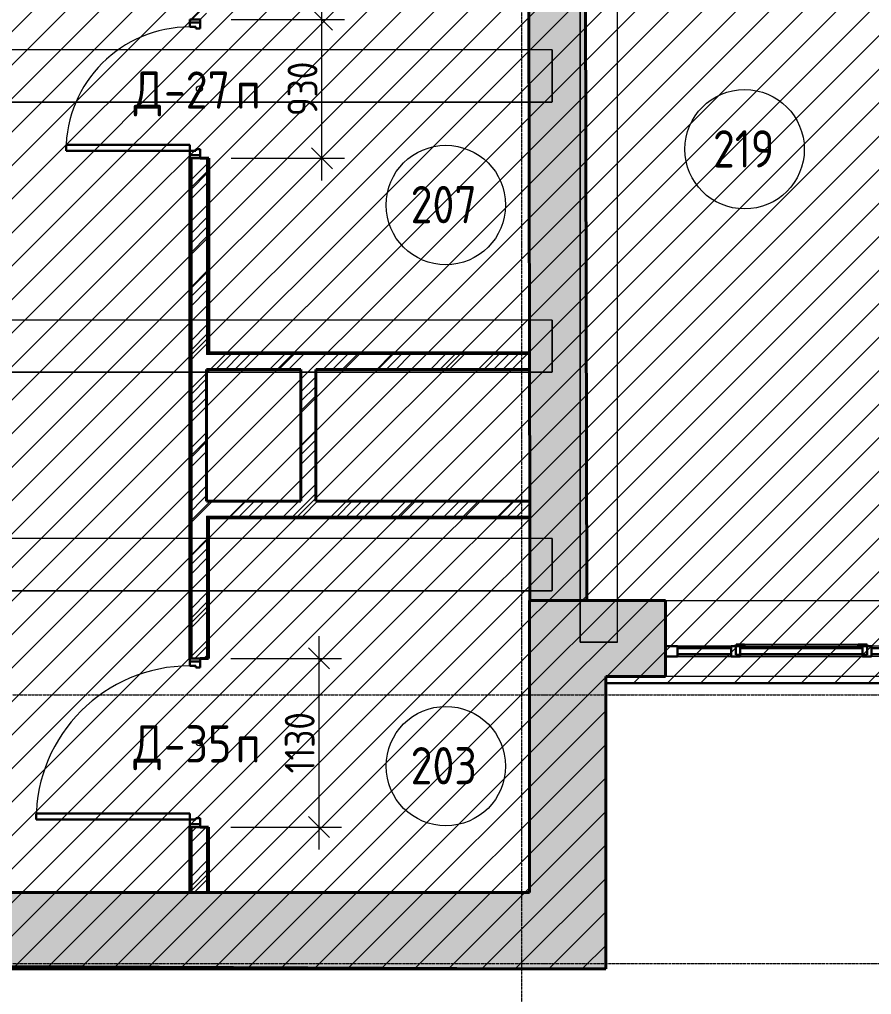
# Model space of a CAD drawing. Header units: millimetres. Extents: x -11886 to 379896, y -8130 to 47743.
# Drawn here: x 112485 to 118193, y 249 to 6783 of the extents above; entities that cross this region are included whole.
import ezdxf

# ---------------------------------------------------------------- set-up
doc = ezdxf.new("R2010")
doc.units = ezdxf.units.MM
for name, pattern in [('ADSK_Линия сетки', [25, 20, -2.5, 0, -2.5]), ('ADSK_Сверху', [4.5, 3, -1.5]), ('ADSK_Снесено', [4.5, 3, -1.5])]:
    doc.linetypes.add(name, pattern=pattern)
for name, color, linetype, lineweight, true_color in [('_ Окна', 5, 'Continuous', 30, 0x0000ff), ('Витраж', 5, 'Continuous', 18, 0x0000ff), ('Двери', 5, 'Continuous', 18, 0x0000ff), ('Окна', 5, 'Continuous', 18, 0x0000ff), ('Панели витража', 5, 'Continuous', 18, 0x0000ff), ('Стены внутренние', 5, 'Continuous', 18, 0x0000ff), ('Стены наружные', 1, 'ADSK_Снесено', 18, 0xff0000), ('Стены штриховка', 5, 'Continuous', 18, 0x0000ff)]:
    doc.layers.add(name, color=color, linetype=linetype, lineweight=lineweight, true_color=true_color)
for name, color, linetype, lineweight in [('Каркас', 7, 'Continuous', 18), ('Марки дверей', 7, 'Continuous', 20), ('Марки помещений', 7, 'Continuous', 20), ('Оси', 7, 'Continuous', 9), ('Размеры', 7, 'Continuous', 9)]:
    doc.layers.add(name, color=color, linetype=linetype, lineweight=lineweight)
doc.styles.add('GOST Common_1', font='GOST_Common.ttf', dxfattribs={"width": 0.9, "height": 200})
doc.dimstyles.new('ADSK_Основной_2_мм_Округление_до_1_мм', dxfattribs={"dimscale": 304.8, "dimtxt": 201.142999, "dimasz": 0.463911, "dimexe": 0.492126, "dimexo": 0.492126, "dimgap": 0.098425, "dimtad": 1, "dimdec": 0, "dimdsep": 46, "dimtxsty": 'GOST Common_1', "dimblk1": 'OBLIQUE', "dimblk2": 'OBLIQUE', "dimsah": 1, "dimcen": 0.09, "dimdle": 0.492126, "dimazin": 2, "dimtfac": 1, "dimtdec": 4, "dimtix": 1, "dimtmove": 0, "dimatfit": 3, "dimfxl": 1, "dimtvp": 1, "dimtolj": 1, "dimtzin": 0, "dimlwd": 20, "dimlwe": 20, "dimarcsym": 2})
pattern_1 = [(45, (108139.4, 150), (-179.605, 179.605), []), (45, (108202.9, 150), (0, 359.21), []), (45, (108075.9, 150), (0, 359.21), [])]

# ---------------------------------------------------------------- blocks, each defined once
blk = doc.blocks.new('ADSK_БалкаЖБ_Прямоугольная - 250х280мм-845676-02 План 2-го этажа маркировочный')
at = {"layer": 'Каркас', "color": 253, "linetype": 'ADSK_Сверху', "true_color": 0xaaaaaa}
for p, q in [((-3194.7, 125), (-3194.7, -125)), ((-3194.7, 125), (3194.7, 125)), ((3194.7, -125), (3194.7, 125)), ((-3194.7, -125), (3194.7, -125))]:
    blk.add_line(p, q, dxfattribs=at)
at = {"layer": 'Каркас', "color": 253, "linetype": 'ADSK_Сверху', "true_color": 0xb2b2b2}
for p, q in [((-3194.7, -125), (-3194.7, 125)), ((3194.7, 125), (-3194.7, 125)), ((3194.7, 125), (3194.7, -125)), ((-3194.7, -125), (3194.7, -125))]:
    blk.add_line(p, q, dxfattribs=at)
blk = doc.blocks.new('Прямоугольный импост - 70х20_60мм-1225109-02 План 2-го этажа маркировочный')
at = {"layer": 'Витраж', "color": 161, "linetype": 'ADSK_Сверху', "true_color": 0xaaaaff}
for p, q in [((39665.6, 2434.5), (39665.6, 2364.5)), ((39745.6, 2434.5), (39665.6, 2434.5)), ((40135.6, 2434.5), (40105.6, 2434.5)), ((39745.6, 2364.5), (39665.6, 2364.5)), ((40135.6, 2364.5), (40105.6, 2364.5))]:
    blk.add_line(p, q, dxfattribs=at)
blk = doc.blocks.new('Прямоугольный импост - 70х20_60мм-1424711-02 План 2-го этажа маркировочный')
at = {"layer": 'Витраж', "color": 161, "linetype": 'ADSK_Сверху', "true_color": 0xaaaaff}
for p, q in [((-80, 35), (0, 35)), ((0, 35), (0, -35)), ((0, -35), (-80, -35))]:
    blk.add_line(p, q, dxfattribs=at)
blk = doc.blocks.new('Прямоугольный импост - 70х20_60мм-1225111-02 План 2-го этажа маркировочный')
at = {"layer": 'Витраж', "color": 161, "linetype": 'ADSK_Сверху', "true_color": 0xaaaaff}
for p, q in [((40165.6, 2434.5), (40135.6, 2434.5)), ((41015.6, 2434.5), (40985.6, 2434.5)), ((40165.6, 2364.5), (40135.6, 2364.5)), ((41015.6, 2364.5), (40985.6, 2364.5))]:
    blk.add_line(p, q, dxfattribs=at)
blk = doc.blocks.new('Витраж-тент со смещением вовне - 60мм 30 сдвиг-1466942-02 План 2-го этажа маркировочный')
at = {"layer": '_ Окна', "color": 161, "linetype": 'ADSK_Сверху', "true_color": 0xaaaaff}
for p, q in [((-440, 25), (-440, -45)), ((-440, 25), (-410, 25)), ((-440, -45), (-440, 25)), ((440, 25), (410, 25)), ((440, -45), (440, 25)), ((440, -45), (440, 25)), ((-380, -45), (-440, -45)), ((-380, -35), (-380, -45)), ((380, -35), (380, -45)), ((380, -45), (440, -45))]:
    blk.add_line(p, q, dxfattribs=at)
at = {"layer": 'Окна', "color": 161, "linetype": 'ADSK_Сверху', "true_color": 0xaaaaff}
blk.add_line((-380, -45), (380, -45), dxfattribs=at)
blk = doc.blocks.new('Прямоугольный импост - 70х20_60мм-1225113-02 План 2-го этажа маркировочный')
at = {"layer": 'Витраж', "color": 161, "linetype": 'ADSK_Сверху', "true_color": 0xaaaaff}
for p, q in [((41045.6, 2434.5), (41015.6, 2434.5)), ((41485.6, 2434.5), (41405.6, 2434.5)), ((41485.6, 2364.5), (41485.6, 2434.5)), ((41045.6, 2364.5), (41015.6, 2364.5)), ((41485.6, 2364.5), (41405.6, 2364.5))]:
    blk.add_line(p, q, dxfattribs=at)
blk = doc.blocks.new('Прямоугольный импост - 70х60мм-1424709-02 План 2-го этажа маркировочный')
at = {"layer": 'Витраж', "color": 161, "linetype": 'ADSK_Сверху', "true_color": 0xaaaaff}
for p, q in [((-30, 35), (30, 35)), ((30, -35), (-30, -35))]:
    blk.add_line(p, q, dxfattribs=at)
blk = doc.blocks.new('Прямоугольный импост - 70х60мм-1225009-02 План 2-го этажа маркировочный')
at = {"layer": 'Витраж', "color": 161, "linetype": 'ADSK_Сверху', "true_color": 0xaaaaff}
for p, q in [((41045.6, 2434.5), (41045.6, 2364.5)), ((41405.6, 2434.5), (41045.6, 2434.5)), ((41405.6, 2364.5), (41405.6, 2434.5)), ((41405.6, 2364.5), (41045.6, 2364.5))]:
    blk.add_line(p, q, dxfattribs=at)
blk = doc.blocks.new('Прямоугольный импост - 70х60мм-1242018-02 План 2-го этажа маркировочный')
at = {"layer": 'Витраж', "color": 161, "linetype": 'ADSK_Сверху', "true_color": 0xaaaaff}
for p, q in [((40165.6, 2434.5), (40165.6, 2364.5)), ((40985.6, 2434.5), (40165.6, 2434.5)), ((40985.6, 2364.5), (40985.6, 2434.5)), ((40985.6, 2364.5), (40165.6, 2364.5))]:
    blk.add_line(p, q, dxfattribs=at)
blk = doc.blocks.new('Системная панель - _AR_Стекло_40мм_привязка по центру-V35-02 План 2-го этажа маркировочный')
at = {"layer": 'Панели витража', "lineweight": 30}
for p, q in [((180, 20), (-180, 20)), ((-180, 20), (-180, -20)), ((180, -20), (180, 20)), ((-180, -20), (180, -20))]:
    blk.add_line(p, q, dxfattribs=at)
blk = doc.blocks.new('Прямоугольный импост - 70х20_60мм-V36-02 План 2-го этажа маркировочный')
at = {"layer": 'Витраж', "lineweight": 30}
for p, q in [((-80, 35), (0, 35)), ((-80, -35), (-80, 35)), ((0, 35), (0, -35)), ((0, -35), (-80, -35))]:
    blk.add_line(p, q, dxfattribs=at)
blk = doc.blocks.new('Прямоугольный импост - 70х40_60мм-V9-02 План 2-го этажа маркировочный')
at = {"layer": 'Витраж'}
for p, q in [((39745.6, 2434.5), (40105.6, 2434.5)), ((39745.6, 2364.5), (40105.6, 2364.5))]:
    blk.add_line(p, q, dxfattribs=at)
blk = doc.blocks.new('Системная панель - _AR_Стекло_40мм_привязка по центру-V38-02 План 2-го этажа маркировочный')
at = {"layer": 'Панели витража', "lineweight": 30}
for p, q in [((410, 20), (-410, 20)), ((-410, 20), (-410, -20)), ((410, -20), (410, 20)), ((-410, -20), (410, -20))]:
    blk.add_line(p, q, dxfattribs=at)
blk = doc.blocks.new('Прямоугольный импост - 70х40_60мм-1229822-02 План 2-го этажа маркировочный')
at = {"layer": 'Витраж'}
for p, q in [((40165.6, 2434.5), (40985.6, 2434.5)), ((40165.6, 2364.5), (40985.6, 2364.5))]:
    blk.add_line(p, q, dxfattribs=at)
blk = doc.blocks.new('Прямоугольный импост - 70х60мм-V39-02 План 2-го этажа маркировочный')
at = {"layer": 'Витраж', "lineweight": 30}
for p, q in [((-30, 35), (30, 35)), ((-30, -35), (-30, 35)), ((30, 35), (30, -35)), ((30, -35), (-30, -35))]:
    blk.add_line(p, q, dxfattribs=at)
blk = doc.blocks.new('AC_Дверь_Однопольная - Д-27п 930х2200h-1983248-02 План 2-го этажа маркировочный')
at = {"layer": 'Двери', "lineweight": 30}
for p, q in [((-415, 893.5), (-375, 893.5)), ((-415, 63.5), (-415, 893.5)), ((-375, 893.5), (-375, 63.5)), ((-465, 63.5), (-445, 63.5)), ((-465, -6.5), (-465, 63.5)), ((-445, 63.5), (-415, 63.5)), ((-445, -6.5), (-445, 63.5)), ((-445, 63.5), (-445, -6.5)), ((-375, 63.5), (-415, 63.5)), ((-415, 63.5), (-415, 23.5)), ((-415, 23.5), (-405, 23.5)), ((-405, 23.5), (-405, -6.5)), ((405, 23.5), (415, 23.5)), ((405, -6.5), (405, 23.5)), ((415, 63.5), (445, 63.5)), ((415, 23.5), (415, 63.5)), ((445, 63.5), (445, -6.5)), ((445, 63.5), (465, 63.5)), ((445, -6.5), (445, 63.5)), ((465, 63.5), (465, -6.5)), ((-445, -6.5), (-465, -6.5)), ((-405, -6.5), (-445, -6.5)), ((445, -6.5), (405, -6.5)), ((465, -6.5), (445, -6.5))]:
    blk.add_line(p, q, dxfattribs=at)
at = {"layer": 'Двери'}
blk.add_arc((-415, 63.5), 830, 0, 90, dxfattribs=at)
blk = doc.blocks.new('AC_Дверь_Однопольная - Д-35п 1130х2200h-1983217-02 План 2-го этажа маркировочный')
at = {"layer": 'Двери', "lineweight": 30}
for p, q in [((-515, 1092), (-475, 1092)), ((-515, 62), (-515, 1092)), ((-475, 1092), (-475, 62)), ((-565, 62), (-545, 62)), ((-565, -8), (-565, 62)), ((-545, 62), (-515, 62)), ((-545, -8), (-545, 62)), ((-545, 62), (-545, -8)), ((-475, 62), (-515, 62)), ((-515, 62), (-515, 22)), ((-515, 22), (-505, 22)), ((-505, 22), (-505, -8)), ((505, 22), (515, 22)), ((505, -8), (505, 22)), ((515, 62), (545, 62)), ((515, 22), (515, 62)), ((545, 62), (545, -8)), ((545, 62), (565, 62)), ((545, -8), (545, 62)), ((565, 62), (565, -8)), ((-545, -8), (-565, -8)), ((-505, -8), (-545, -8)), ((545, -8), (505, -8)), ((565, -8), (545, -8))]:
    blk.add_line(p, q, dxfattribs=at)
at = {"layer": 'Двери'}
blk.add_arc((-515, 62), 1030, 0, 90, dxfattribs=at)
blk = doc.blocks.new('ADSK_Марка_Помещение_ОдноЗначение - Номер-247393-02 План 2-го этажа маркировочный')
at = {"layer": 'Марки помещений'}
blk.add_circle((0, 0), 4, dxfattribs=at)
blk = doc.blocks.new('ADSK_Марка_Дверь - Типоразмер_ADSK_Марка-58376-02 План 2-го этажа маркировочный')
at = {"layer": 'Марки дверей', "lineweight": 9}
blk.add_circle((0, 0), 0.2, dxfattribs=at)
blk = doc.blocks.new('_Oblique')
at = {"color": 0, "linetype": 'ByBlock', "lineweight": -2}
blk.add_line((-0.5, -0.5), (0.5, 0.5), dxfattribs=at)
blk = doc.blocks.new('*D1590')
at = {"layer": 'Defpoints', "color": 0, "transparency": 16777216}
for p in [(113750.3, 2501.4), (114492, 2501.4), (113750.3, 1371.4)]:
    blk.add_point(p, dxfattribs=at)
at = {"layer": 'Размеры', "color": 0, "lineweight": 20, "transparency": 16777216}
for p, q in [((114492, 1221.4), (114492, 2651.4)), ((113900.3, 2501.4), (114642, 2501.4)), ((113900.3, 1371.4), (114642, 1371.4))]:
    blk.add_line(p, q, dxfattribs=at)
at = {"layer": 'Размеры', "color": 0, "lineweight": 20, "transparency": 16777216, "xscale": 141.4, "yscale": 141.4, "zscale": 141.4}
for p, rotation in [((114492, 2501.4), 90), ((114492, 1371.4), 270)]:
    blk.add_blockref('_Oblique', p, dxfattribs=dict(at, rotation=rotation))
at = {"layer": 'Размеры', "color": 0, "lineweight": 20, "transparency": 16777216, "insert": (114362, 1936.4), "char_height": 200, "width": 515.472, "attachment_point": 5, "rotation": 90, "style": 'GOST Common_1'}
blk.add_mtext('\\A1;1130', dxfattribs=at)
blk = doc.blocks.new('*D1591')
at = {"layer": 'Defpoints', "color": 0, "transparency": 16777216}
for p in [(113753.3, 6783.4), (114511.1, 6783.4), (113753.3, 5853.4)]:
    blk.add_point(p, dxfattribs=at)
at = {"layer": 'Размеры', "color": 0, "lineweight": 20, "transparency": 16777216}
for p, q in [((114511.1, 5703.4), (114511.1, 6933.4)), ((113903.3, 6783.4), (114661.1, 6783.4)), ((113903.3, 5853.4), (114661.1, 5853.4))]:
    blk.add_line(p, q, dxfattribs=at)
at = {"layer": 'Размеры', "color": 0, "lineweight": 20, "transparency": 16777216, "xscale": 141.4, "yscale": 141.4, "zscale": 141.4}
for p, rotation in [((114511.1, 6783.4), 90), ((114511.1, 5853.4), 270)]:
    blk.add_blockref('_Oblique', p, dxfattribs=dict(at, rotation=rotation))
at = {"layer": 'Размеры', "color": 0, "lineweight": 20, "transparency": 16777216, "insert": (114381.1, 6318.4), "char_height": 200, "width": 454.106, "attachment_point": 5, "rotation": 90, "style": 'GOST Common_1'}
blk.add_mtext('\\A1;930', dxfattribs=at)

msp = doc.modelspace()

# ---------------------------------------------------------------- hatches: boundary and pattern name
at = {"lineweight": 13, "true_color": 0x636466, "transparency": 33554559}
h = msp.add_hatch(dxfattribs=at)
h.set_pattern_fill('ANSI31', color=251, scale=50)
h.set_pattern_definition([(45, (108139.4, 85026.59), (-112.2532, 112.2532), [])])
h.paths.add_polyline_path([(158072.8, 8682.3), (164353.35, 8682.3), (164172.02, 43909.21), (154172.61, 43909.21), (154172.61, 21084.06), (154859.25, 21054.57), (154861.07, 11328.12), (108910.53, 11328.12), (108910.53, 8679.25), (108429.9, 8679.25), (108429.9, 456.79), (116412.4, 422.02), (116412.4, 2336.48), (127112.04, 2336.48), (127112.04, -2582.57), (139475.8, -2582.57), (139475.8, 2335.74), (150176.33, 2256.79), (150176.33, 300.23), (158072.8, 300.23)])
at = {"layer": 'Стены внутренние', "true_color": 0xc0c0c0}
msp.add_hatch(color=9, dxfattribs=at).paths.add_polyline_path([(115904.9, 2889.13), (116284.9, 2889.88), (116272.19, 9367.96), (115892.19, 9367.21), (115904.85, 2914.57)])
at = {"layer": 'Стены внутренние', "lineweight": 9}
h = msp.add_hatch(dxfattribs=at)
h.set_pattern_fill('FP_1', color=256, style=0, pattern_type=2)
h.set_pattern_definition(pattern_1)
h.paths.add_polyline_path([(113663.28, 4537.85), (113738.28, 4537.85), (113738.28, 5853.4), (113638.28, 5853.4), (113638.28, 4537.85)])
h.paths.add_polyline_path([(113738.28, 6783.4), (113738.28, 7106.87), (113638.28, 7106.87), (113638.28, 6783.4), (113696.28, 6783.4)])
h = msp.add_hatch(dxfattribs=at)
h.set_pattern_fill('FP_1', color=256, style=0, pattern_type=2)
h.set_pattern_definition(pattern_1)
h.paths.add_polyline_path([(113638.28, 3555.79), (113738.28, 3555.79), (113738.28, 4537.85), (113638.28, 4537.85), (113638.28, 3572.44)])
h = msp.add_hatch(dxfattribs=at)
h.set_pattern_fill('FP_1', color=256, style=0, pattern_type=2)
h.set_pattern_definition(pattern_1)
h.paths.add_polyline_path([(115901.86, 4437.85), (115901.67, 4537.85), (113738.28, 4537.85), (113738.28, 4437.85), (115901.67, 4437.85)])
h = msp.add_hatch(dxfattribs=at)
h.set_pattern_fill('FP_1', color=256, style=0, pattern_type=2)
h.set_pattern_definition(pattern_1)
h.paths.add_polyline_path([(114469.28, 3555.79), (114469.28, 4437.85), (114369.28, 4437.85), (114369.28, 3555.79)])
h = msp.add_hatch(dxfattribs=at)
h.set_pattern_fill('FP_1', color=256, style=0, pattern_type=2)
h.set_pattern_definition(pattern_1)
h.paths.add_polyline_path([(115892.19, 3455.79), (115903.79, 3455.79), (115903.6, 3555.79), (113638.28, 3555.79), (113638.28, 3455.79), (115356.51, 3455.79)])
h = msp.add_hatch(dxfattribs=at)
h.set_pattern_fill('FP_1', color=256, style=0, pattern_type=2)
h.set_pattern_definition(pattern_1)
h.paths.add_polyline_path([(113696.28, 932.02), (113738.28, 932.02), (113738.28, 1371.4), (113638.28, 1371.4), (113638.28, 932.02)])
h.paths.add_polyline_path([(113738.28, 2501.4), (113738.28, 3455.79), (113638.28, 3455.79), (113638.28, 2501.4), (113696.28, 2501.4)])
at = {"layer": 'Стены наружные', "linetype": 'Continuous', "true_color": 0xc0c0c0}
for points in [[(115902.4, 932.02), (116412.4, 932.02), (116412.4, 2889.5), (115902.4, 2889.13), (115902.4, 2615.31)], [(114587.17, 422.02), (116412.4, 422.02), (116412.4, 932.02), (108910.19, 932.02), (108910.19, 422.02), (109504.52, 422.02)]]:
    msp.add_hatch(color=9, dxfattribs=at).paths.add_polyline_path(points)
h = msp.add_hatch(color=9, dxfattribs=at)
h.paths.add_polyline_path([(150165.66, 2379.5), (150686.33, 2379.5), (150686.33, 2889.5), (149625.02, 2889.5), (149625.02, 2379.5)])
h.paths.add_polyline_path([(147805.02, 2379.5), (147805.02, 2889.5), (146815.58, 2889.5), (146815.58, 2379.5), (147624.34, 2379.5)])
h.paths.add_polyline_path([(144016.98, 2379.5), (144995.58, 2379.5), (144995.58, 2889.5), (144016.98, 2889.5), (144016.98, 2714.83)])
h.paths.add_polyline_path([(141209.01, 2379.5), (142196.98, 2379.5), (142196.98, 2889.5), (141209.01, 2889.5), (141209.01, 2714.83)])
h.paths.add_polyline_path([(138659.84, 2379.5), (139389.01, 2379.5), (139389.01, 2889.5), (138360.26, 2889.5), (138360.26, 2379.5)])
h.paths.add_polyline_path([(135333.35, 2379.5), (136540.26, 2379.5), (136540.26, 2889.5), (135333.35, 2889.5), (135333.35, 2714.83)])
h.paths.add_polyline_path([(132532.86, 2379.5), (133933.35, 2379.5), (133933.35, 2889.5), (132532.86, 2889.5), (132532.86, 2714.83)])
h.paths.add_polyline_path([(131132.86, 2379.5), (131132.86, 2889.5), (129903.4, 2889.5), (129903.4, 2379.5), (130908.57, 2379.5)])
h.paths.add_polyline_path([(127919.58, 2379.5), (128083.4, 2379.5), (128083.4, 2889.5), (127094.76, 2889.5), (127094.76, 2379.5), (127293.77, 2379.5)])
h.paths.add_polyline_path([(125274.76, 2379.5), (125274.76, 2889.5), (124257.12, 2889.5), (124257.12, 2379.5), (124752.45, 2379.5)])
h.paths.add_polyline_path([(116412.4, 2379.5), (116813.14, 2379.5), (116813.14, 2889.5), (116412.4, 2889.5), (116412.4, 2749.37)])
h.paths.add_polyline_path([(122004.71, 2379.5), (122437.12, 2379.5), (122437.12, 2889.5), (121410.9, 2889.5), (121410.9, 2379.5)])
h.paths.add_polyline_path([(119590.9, 2379.5), (119590.9, 2889.5), (118633.14, 2889.5), (118633.14, 2379.5)])

# ---------------------------------------------------------------- linework, layer by layer
at = {"color": 251, "lineweight": 30, "true_color": 0x636466}
msp.add_lwpolyline([(154172.61, 21084.06), (154172.61, 43909.21), (164172.02, 43909.21), (164353.35, 8682.3), (158072.8, 8682.3), (158072.8, 300.23), (150176.33, 300.23), (150176.33, 2256.79), (139375.37, 2336.48), (139475.8, 2335.74), (139475.8, -2582.57), (127112.04, -2582.57), (127112.04, 2336.48), (116412.4, 2336.48), (116412.4, 422.02), (108429.9, 456.79), (108429.9, 8679.25)], dxfattribs=at)
at = {"layer": 'Каркас', "color": 253, "linetype": 'ADSK_Сверху', "true_color": 0xb2b2b2}
for p, q in [((116054.11, 6580.35), (108587.08, 6580.35)), ((116054.11, 6580.35), (116054.11, 6230.35)), ((108587.08, 6230.35), (116054.11, 6230.35)), ((116054.11, 4769.31), (108587.08, 4769.31)), ((116054.11, 4769.31), (116054.11, 4419.31)), ((108587.08, 4419.31), (116054.11, 4419.31)), ((116054.11, 3305.23), (108605.19, 3305.23)), ((116054.11, 3305.23), (116054.11, 2955.23)), ((108587.08, 2955.23), (116054.11, 2955.23))]:
    msp.add_line(p, q, dxfattribs=at)
at = {"layer": 'Каркас', "color": 253, "linetype": 'ADSK_Сверху', "true_color": 0xaaaaaa}
for p, q in [((116054.11, 6580.35), (108587.08, 6580.35)), ((116054.11, 6230.35), (116054.11, 6580.35)), ((116054.11, 6230.35), (108587.08, 6230.35)), ((116054.11, 4769.31), (108587.08, 4769.31)), ((116054.11, 4419.31), (116054.11, 4769.31)), ((116054.11, 4419.31), (108587.08, 4419.31)), ((116054.11, 3305.23), (108605.19, 3305.23)), ((116054.11, 2955.23), (116054.11, 3305.23)), ((116054.11, 2955.23), (108587.08, 2955.23))]:
    msp.add_line(p, q, dxfattribs=at)
at = {"layer": 'Оси', "linetype": 'ADSK_Линия сетки'}
for p, q in [((115849.31, -5917.65), (115849.31, 21818.8)), ((97053.17, 2256.79), (165281.12, 2256.79)), ((97053.17, 456.79), (165281.12, 456.79))]:
    msp.add_line(p, q, dxfattribs=at)
at = {"layer": 'Стены внутренние', "color": 18, "lineweight": 40, "true_color": 0x000000}
for p, q in [((115892.78, 9068.4), (115901.65, 4549.85)), ((116284.9, 2889.88), (116274.14, 8375.79)), ((113626.28, 5853.4), (113626.28, 2501.4)), ((113753.28, 5853.4), (113696.28, 5853.4)), ((113753.28, 4549.85), (113753.28, 5853.4)), ((115901.65, 4549.85), (113753.28, 4549.85)), ((115901.65, 4547.85), (115903.81, 3445.79)), ((113738.28, 3555.79), (113738.28, 4437.85)), ((113738.28, 4437.85), (114369.28, 4437.85)), ((114369.28, 4437.85), (114369.28, 3555.79)), ((114469.28, 4437.85), (115901.86, 4437.85)), ((114469.28, 3555.79), (114469.28, 4437.85)), ((114369.28, 3555.79), (113738.28, 3555.79)), ((115903.6, 3555.79), (114469.28, 3555.79)), ((113750.28, 3443.79), (115903.82, 3443.79)), ((113750.28, 2501.4), (113750.28, 3443.79)), ((115903.82, 3443.79), (115904.9, 2889.13)), ((115904.9, 2889.13), (116284.9, 2889.88)), ((113696.28, 2501.4), (113750.28, 2501.4)), ((113626.28, 1371.4), (113626.28, 932.02)), ((113750.28, 1371.4), (113696.28, 1371.4)), ((113750.28, 932.02), (113750.28, 1371.4)), ((113628.28, 932.02), (113748.28, 932.02))]:
    msp.add_line(p, q, dxfattribs=at)
at = {"layer": 'Стены наружные', "color": 18, "linetype": 'Continuous', "lineweight": 40, "true_color": 0x000000}
for p, q in [((116813.14, 2889.5), (115902.4, 2889.5)), ((115902.4, 2889.5), (115902.4, 932.02)), ((116813.14, 2379.5), (116813.14, 2889.5)), ((116412.4, 422.02), (116412.4, 2379.5)), ((116412.4, 2379.5), (116813.14, 2379.5)), ((113626.28, 932.02), (108910.19, 932.02)), ((115902.4, 932.02), (113750.28, 932.02)), ((108400.19, 422.02), (116412.4, 422.02))]:
    msp.add_line(p, q, dxfattribs=at)
at = {"layer": 'Стены наружные', "color": 18, "linetype": 'Continuous', "true_color": 0x000000}
for p, q in [((116813.14, 2889.5), (118633.14, 2889.5)), ((118633.14, 2379.5), (116813.14, 2379.5))]:
    msp.add_line(p, q, dxfattribs=at)
at = {"layer": 'Стены штриховка'}
for p, q in [((113628.28, 5853.4), (113628.28, 4549.85)), ((113638.28, 5853.4), (113638.28, 2501.4)), ((113738.28, 5853.4), (113738.28, 4537.85)), ((113744.28, 5853.4), (113744.28, 4549.85)), ((113628.28, 4549.85), (113626.28, 4549.85)), ((113628.28, 4547.85), (113628.28, 3445.79)), ((113738.28, 4549.85), (113753.28, 4549.85)), ((115901.65, 4547.85), (113738.28, 4547.85)), ((115901.67, 4537.85), (113738.28, 4537.85)), ((115901.65, 4547.85), (115901.65, 4549.85)), ((113628.28, 3455.79), (113626.28, 3455.79)), ((113628.28, 3443.79), (113626.28, 3443.79)), ((113628.28, 3443.79), (113628.28, 2501.4)), ((113738.28, 3455.79), (115903.79, 3455.79)), ((113738.28, 3455.79), (113738.28, 2501.4)), ((113738.28, 3445.79), (115903.81, 3445.79)), ((113748.28, 3443.79), (113748.28, 2501.4)), ((115903.82, 3443.79), (115903.81, 3445.79)), ((113628.28, 1371.4), (113628.28, 932.02)), ((113638.28, 1371.4), (113638.28, 932.02)), ((113738.28, 1371.4), (113738.28, 932.02)), ((113748.28, 1371.4), (113748.28, 932.02)), ((113626.28, 932.02), (113628.28, 932.02)), ((113748.28, 932.02), (113750.28, 932.02))]:
    msp.add_line(p, q, dxfattribs=at)

# ---------------------------------------------------------------- block references
at = {"layer": '_ Окна', "color": 161, "linetype": 'ADSK_Сверху', "true_color": 0xaaaaff, "rotation": 180}
msp.add_blockref('Витраж-тент со смещением вовне - 60мм 30 сдвиг-1466942-02 План 2-го этажа маркировочный', (117723.14, 2549.5), dxfattribs=at)
at = {"layer": 'Витраж', "color": 161, "linetype": 'ADSK_Сверху', "true_color": 0xaaaaff}
for name, p in [('Прямоугольный импост - 70х20_60мм-1225109-02 План 2-го этажа маркировочный', (77147.51, 150)), ('Прямоугольный импост - 70х60мм-1225009-02 План 2-го этажа маркировочный', (75847.51, 150)), ('Прямоугольный импост - 70х20_60мм-1225111-02 План 2-го этажа маркировочный', (77147.51, 150)), ('Прямоугольный импост - 70х60мм-1242018-02 План 2-го этажа маркировочный', (77147.51, 150)), ('Прямоугольный импост - 70х20_60мм-1225113-02 План 2-го этажа маркировочный', (77147.51, 150)), ('Прямоугольный импост - 70х60мм-1225009-02 План 2-го этажа маркировочный', (77147.51, 150))]:
    msp.add_blockref(name, p, dxfattribs=at)
at = {"layer": 'Витраж', "color": 161, "linetype": 'ADSK_Сверху', "true_color": 0xaaaaff, "extrusion": (0, 0, -1)}
for name, p in [('Прямоугольный импост - 70х20_60мм-1424711-02 План 2-го этажа маркировочный', (-116813.14, 2549.5)), ('Прямоугольный импост - 70х60мм-1424709-02 План 2-го этажа маркировочный', (-117283.14, 2549.5)), ('Прямоугольный импост - 70х60мм-1424709-02 План 2-го этажа маркировочный', (-118163.14, 2549.5))]:
    msp.add_blockref(name, p, dxfattribs=at)
at = {"layer": 'Витраж', "extrusion": (0, 0, -1)}
for name, p in [('Прямоугольный импост - 70х20_60мм-V36-02 План 2-го этажа маркировочный', (-116813.14, 2549.5)), ('Прямоугольный импост - 70х60мм-V39-02 План 2-го этажа маркировочный', (-117283.14, 2549.5)), ('Прямоугольный импост - 70х60мм-V39-02 План 2-го этажа маркировочный', (-118163.14, 2549.5))]:
    msp.add_blockref(name, p, dxfattribs=at)
at = {"layer": 'Витраж'}
for name in ['Прямоугольный импост - 70х40_60мм-V9-02 План 2-го этажа маркировочный', 'Прямоугольный импост - 70х40_60мм-1229822-02 План 2-го этажа маркировочный']:
    msp.add_blockref(name, (77147.51, 150), dxfattribs=at)
at = {"layer": 'Двери'}
for name, p, rotation in [('AC_Дверь_Однопольная - Д-27п 930х2200h-1983248-02 План 2-го этажа маркировочный', (113689.78, 6318.4), 90.0000000000001), ('AC_Дверь_Однопольная - Д-35п 1130х2200h-1983217-02 План 2-го этажа маркировочный', (113688.28, 1936.4), 89.9999999999999)]:
    msp.add_blockref(name, p, dxfattribs=dict(at, rotation=rotation))
at = {"layer": 'Каркас', "color": 253, "linetype": 'ADSK_Сверху', "true_color": 0xaaaaaa, "rotation": 89.99999999999991}
msp.add_blockref('ADSK_БалкаЖБ_Прямоугольная - 250х280мм-845676-02 План 2-го этажа маркировочный', (116365.34, 5804.73), dxfattribs=at)
at = {"layer": 'Марки дверей', "xscale": 99.99999999999993, "yscale": 99.99999999999993, "zscale": 99.99999999999993}
for p in [(113689.78, 6318.4), (113688.28, 1936.4)]:
    msp.add_blockref('ADSK_Марка_Дверь - Типоразмер_ADSK_Марка-58376-02 План 2-го этажа маркировочный', p, dxfattribs=at)
at = {"layer": 'Марки помещений', "xscale": 99.99999999999993, "yscale": 99.99999999999993, "zscale": 99.99999999999993}
for p in [(117343.08, 5913.63), (115341.19, 5540.14), (115341.19, 1779.61)]:
    msp.add_blockref('ADSK_Марка_Помещение_ОдноЗначение - Номер-247393-02 План 2-го этажа маркировочный', p, dxfattribs=at)
at = {"layer": 'Панели витража', "rotation": 180}
for name, p in [('Системная панель - _AR_Стекло_40мм_привязка по центру-V35-02 План 2-го этажа маркировочный', (117073.14, 2549.5)), ('Системная панель - _AR_Стекло_40мм_привязка по центру-V38-02 План 2-го этажа маркировочный', (117723.14, 2549.5)), ('Системная панель - _AR_Стекло_40мм_привязка по центру-V35-02 План 2-го этажа маркировочный', (118373.14, 2549.5))]:
    msp.add_blockref(name, p, dxfattribs=at)

# ---------------------------------------------------------------- texts
at = {"layer": 'Марки дверей', "lineweight": 9, "char_height": 250, "attachment_point": 1, "style": 'GOST Common_1'}
for s, insert, width in [('\\fGOST Common|b0|i0|c204|p34|;\\W.9;Д', (113249.95, 6435.41), 245.3164), ('-27', (113452.35, 6435.41), 584.4302), ('\\fGOST Common|b0|i0|c204|p34|;\\W.9;п', (113934.56, 6435.41), 194.8101), ('\\fGOST Common|b0|i0|c204|p34|;\\W.9;Д', (113248.45, 2053.41), 245.3164), ('-35', (113450.85, 2053.41), 584.4302), ('\\fGOST Common|b0|i0|c204|p34|;\\W.9;п', (113933.06, 2053.41), 194.8101)]:
    msp.add_mtext(s, dxfattribs=dict(at, insert=insert, width=width))
at = {"layer": 'Марки помещений', "lineweight": 9, "char_height": 250, "attachment_point": 1, "style": 'GOST Common_1'}
for s, insert, width in [('219', (117130.67, 6041.35), 526.7087), ('207', (115104.94, 5667.86), 584.4302), ('203', (115104.94, 1907.34), 584.4302)]:
    msp.add_mtext(s, dxfattribs=dict(at, insert=insert, width=width))

# ---------------------------------------------------------------- dimensions: what is measured, and where the dimension line sits
at = {"layer": 'Размеры', "lineweight": 20}
for base, p1, p2, override, picture, middle in [((114511.15, 6783.4), (113753.28, 5853.4), (113753.28, 6783.4), {"dimpost": '<>', "dimfxl": 930}, '*D1591', (114381.15, 6318.4)), ((114491.97, 2501.4), (113750.28, 1371.4), (113750.28, 2501.4), {"dimpost": '<>', "dimfxl": 1130}, '*D1590', (114361.97, 1936.4))]:
    dim = msp.add_linear_dim(base=base, p1=p1, p2=p2, angle=90, dimstyle='ADSK_Основной_2_мм_Округление_до_1_мм', override=override, dxfattribs=at)
    dim.commit()
    dim.dimension.update_dxf_attribs({"geometry": picture, "text_midpoint": middle})

doc.saveas('drawing.dxf')
